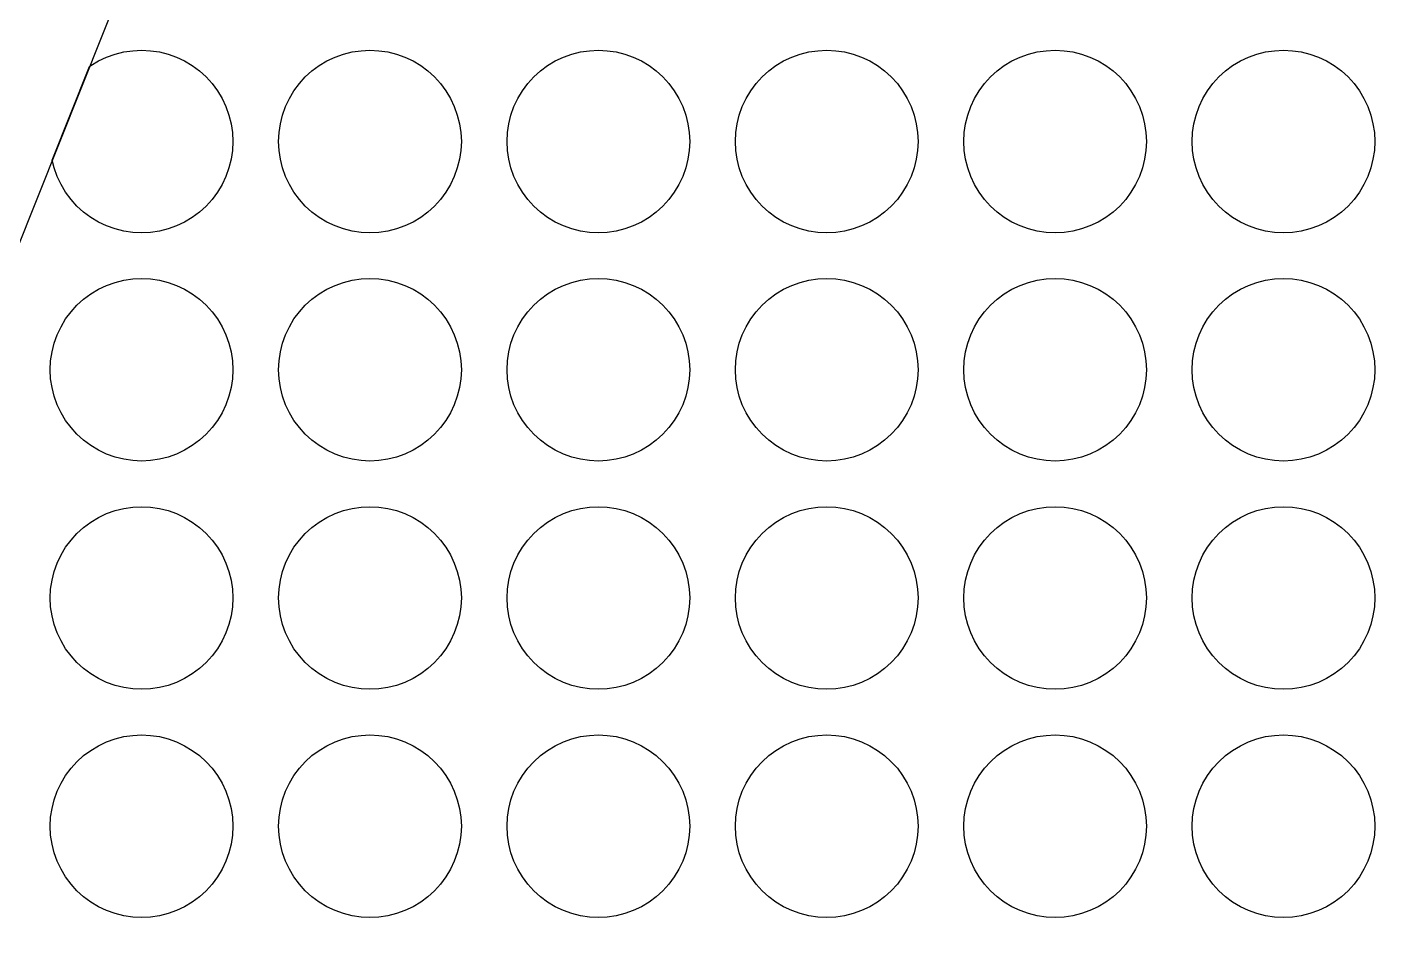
# Model space of a CAD drawing. Header units: millimetres. Extents: x 13 to 146, y -291 to -195.
# Drawn here: x 30.22 to 45.22, y -253.87 to -243.84 of the extents above; entities that cross this region are included whole.
import ezdxf

# ---------------------------------------------------------------- set-up
doc = ezdxf.new("R2010")
doc.units = ezdxf.units.MM
doc.layers.add('background', color=7, linetype='Continuous')
doc.layers.add('outline_2', color=3, linetype='Continuous')

msp = doc.modelspace()

# ---------------------------------------------------------------- linework, layer by layer
at = {"layer": 'background'}
for points in [[(30.896, -244.27), (30.91, -244.26), (30.994, -244.209), (31.083, -244.167), (31.175, -244.134), (31.27, -244.11), (31.368, -244.096), (31.466, -244.091), (31.564, -244.096), (31.661, -244.11), (31.756, -244.134), (31.848, -244.167), (31.937, -244.209), (32.021, -244.26), (32.1, -244.318), (32.173, -244.384), (32.239, -244.457), (32.297, -244.535), (32.347, -244.62), (32.389, -244.708), (32.422, -244.801), (32.446, -244.896), (32.461, -244.993), (32.466, -245.091), (32.461, -245.189), (32.446, -245.286), (32.422, -245.381), (32.389, -245.474), (32.347, -245.562), (32.297, -245.647), (32.239, -245.725), (32.173, -245.798), (32.1, -245.864), (32.021, -245.922), (31.937, -245.973), (31.848, -246.015), (31.756, -246.048), (31.661, -246.072), (31.564, -246.086), (31.466, -246.091), (31.368, -246.086), (31.27, -246.072), (31.175, -246.048), (31.083, -246.015), (30.994, -245.973), (30.91, -245.922), (30.831, -245.864), (30.758, -245.798), (30.693, -245.725), (30.634, -245.647), (30.584, -245.562), (30.542, -245.474), (30.509, -245.381), (30.487, -245.295)], [(34.966, -245.091), (34.961, -245.189), (34.946, -245.286), (34.922, -245.381), (34.889, -245.474), (34.847, -245.562), (34.797, -245.647), (34.739, -245.725), (34.673, -245.798), (34.6, -245.864), (34.521, -245.922), (34.437, -245.973), (34.348, -246.015), (34.256, -246.048), (34.161, -246.072), (34.064, -246.086), (33.966, -246.091), (33.868, -246.086), (33.77, -246.072), (33.675, -246.048), (33.583, -246.015), (33.494, -245.973), (33.41, -245.922), (33.331, -245.864), (33.258, -245.798), (33.193, -245.725), (33.134, -245.647), (33.084, -245.562), (33.042, -245.474), (33.009, -245.381), (32.985, -245.286), (32.97, -245.189), (32.966, -245.091), (32.97, -244.993), (32.985, -244.896), (33.009, -244.801), (33.042, -244.708), (33.084, -244.62), (33.134, -244.535), (33.193, -244.457), (33.258, -244.384), (33.331, -244.318), (33.41, -244.26), (33.494, -244.209), (33.583, -244.167), (33.675, -244.134), (33.77, -244.11), (33.868, -244.096), (33.966, -244.091), (34.064, -244.096), (34.161, -244.11), (34.256, -244.134), (34.348, -244.167), (34.437, -244.209), (34.521, -244.26), (34.6, -244.318), (34.673, -244.384), (34.739, -244.457), (34.797, -244.535), (34.847, -244.62), (34.889, -244.708), (34.922, -244.801), (34.946, -244.896), (34.961, -244.993)], [(37.466, -245.091), (37.461, -245.189), (37.446, -245.286), (37.422, -245.381), (37.389, -245.474), (37.347, -245.562), (37.297, -245.647), (37.239, -245.725), (37.173, -245.798), (37.1, -245.864), (37.021, -245.922), (36.937, -245.973), (36.848, -246.015), (36.756, -246.048), (36.661, -246.072), (36.564, -246.086), (36.466, -246.091), (36.368, -246.086), (36.27, -246.072), (36.175, -246.048), (36.083, -246.015), (35.994, -245.973), (35.91, -245.922), (35.831, -245.864), (35.758, -245.798), (35.693, -245.725), (35.634, -245.647), (35.584, -245.562), (35.542, -245.474), (35.509, -245.381), (35.485, -245.286), (35.47, -245.189), (35.466, -245.091), (35.47, -244.993), (35.485, -244.896), (35.509, -244.801), (35.542, -244.708), (35.584, -244.62), (35.634, -244.535), (35.693, -244.457), (35.758, -244.384), (35.831, -244.318), (35.91, -244.26), (35.994, -244.209), (36.083, -244.167), (36.175, -244.134), (36.27, -244.11), (36.368, -244.096), (36.466, -244.091), (36.564, -244.096), (36.661, -244.11), (36.756, -244.134), (36.848, -244.167), (36.937, -244.209), (37.021, -244.26), (37.1, -244.318), (37.173, -244.384), (37.239, -244.457), (37.297, -244.535), (37.347, -244.62), (37.389, -244.708), (37.422, -244.801), (37.446, -244.896), (37.461, -244.993)], [(39.966, -245.091), (39.961, -245.189), (39.946, -245.286), (39.922, -245.381), (39.889, -245.474), (39.847, -245.562), (39.797, -245.647), (39.739, -245.725), (39.673, -245.798), (39.6, -245.864), (39.521, -245.922), (39.437, -245.973), (39.348, -246.015), (39.256, -246.048), (39.161, -246.072), (39.064, -246.086), (38.966, -246.091), (38.868, -246.086), (38.77, -246.072), (38.675, -246.048), (38.583, -246.015), (38.494, -245.973), (38.41, -245.922), (38.331, -245.864), (38.258, -245.798), (38.193, -245.725), (38.134, -245.647), (38.084, -245.562), (38.042, -245.474), (38.009, -245.381), (37.985, -245.286), (37.97, -245.189), (37.966, -245.091), (37.97, -244.993), (37.985, -244.896), (38.009, -244.801), (38.042, -244.708), (38.084, -244.62), (38.134, -244.535), (38.193, -244.457), (38.258, -244.384), (38.331, -244.318), (38.41, -244.26), (38.494, -244.209), (38.583, -244.167), (38.675, -244.134), (38.77, -244.11), (38.868, -244.096), (38.966, -244.091), (39.064, -244.096), (39.161, -244.11), (39.256, -244.134), (39.348, -244.167), (39.437, -244.209), (39.521, -244.26), (39.6, -244.318), (39.673, -244.384), (39.739, -244.457), (39.797, -244.535), (39.847, -244.62), (39.889, -244.708), (39.922, -244.801), (39.946, -244.896), (39.961, -244.993)], [(42.466, -245.091), (42.461, -245.189), (42.446, -245.286), (42.422, -245.381), (42.389, -245.474), (42.347, -245.562), (42.297, -245.647), (42.239, -245.725), (42.173, -245.798), (42.1, -245.864), (42.021, -245.922), (41.937, -245.973), (41.848, -246.015), (41.756, -246.048), (41.661, -246.072), (41.564, -246.086), (41.466, -246.091), (41.368, -246.086), (41.27, -246.072), (41.175, -246.048), (41.083, -246.015), (40.994, -245.973), (40.91, -245.922), (40.831, -245.864), (40.758, -245.798), (40.693, -245.725), (40.634, -245.647), (40.584, -245.562), (40.542, -245.474), (40.509, -245.381), (40.485, -245.286), (40.47, -245.189), (40.466, -245.091), (40.47, -244.993), (40.485, -244.896), (40.509, -244.801), (40.542, -244.708), (40.584, -244.62), (40.634, -244.535), (40.693, -244.457), (40.758, -244.384), (40.831, -244.318), (40.91, -244.26), (40.994, -244.209), (41.083, -244.167), (41.175, -244.134), (41.27, -244.11), (41.368, -244.096), (41.466, -244.091), (41.564, -244.096), (41.661, -244.11), (41.756, -244.134), (41.848, -244.167), (41.937, -244.209), (42.021, -244.26), (42.1, -244.318), (42.173, -244.384), (42.239, -244.457), (42.297, -244.535), (42.347, -244.62), (42.389, -244.708), (42.422, -244.801), (42.446, -244.896), (42.461, -244.993)], [(44.966, -245.091), (44.961, -245.189), (44.946, -245.286), (44.922, -245.381), (44.889, -245.474), (44.847, -245.562), (44.797, -245.647), (44.739, -245.725), (44.673, -245.798), (44.6, -245.864), (44.521, -245.922), (44.437, -245.973), (44.348, -246.015), (44.256, -246.048), (44.161, -246.072), (44.064, -246.086), (43.966, -246.091), (43.868, -246.086), (43.77, -246.072), (43.675, -246.048), (43.583, -246.015), (43.494, -245.973), (43.41, -245.922), (43.331, -245.864), (43.258, -245.798), (43.193, -245.725), (43.134, -245.647), (43.084, -245.562), (43.042, -245.474), (43.009, -245.381), (42.985, -245.286), (42.97, -245.189), (42.966, -245.091), (42.97, -244.993), (42.985, -244.896), (43.009, -244.801), (43.042, -244.708), (43.084, -244.62), (43.134, -244.535), (43.193, -244.457), (43.258, -244.384), (43.331, -244.318), (43.41, -244.26), (43.494, -244.209), (43.583, -244.167), (43.675, -244.134), (43.77, -244.11), (43.868, -244.096), (43.966, -244.091), (44.064, -244.096), (44.161, -244.11), (44.256, -244.134), (44.348, -244.167), (44.437, -244.209), (44.521, -244.26), (44.6, -244.318), (44.673, -244.384), (44.739, -244.457), (44.797, -244.535), (44.847, -244.62), (44.889, -244.708), (44.922, -244.801), (44.946, -244.896), (44.961, -244.993)], [(32.466, -247.591), (32.461, -247.689), (32.446, -247.786), (32.422, -247.881), (32.389, -247.974), (32.347, -248.062), (32.297, -248.147), (32.239, -248.225), (32.173, -248.298), (32.1, -248.364), (32.021, -248.422), (31.937, -248.473), (31.848, -248.515), (31.756, -248.548), (31.661, -248.572), (31.564, -248.586), (31.466, -248.591), (31.368, -248.586), (31.27, -248.572), (31.175, -248.548), (31.083, -248.515), (30.994, -248.473), (30.91, -248.422), (30.831, -248.364), (30.758, -248.298), (30.693, -248.225), (30.634, -248.147), (30.584, -248.062), (30.542, -247.974), (30.509, -247.881), (30.485, -247.786), (30.47, -247.689), (30.466, -247.591), (30.47, -247.493), (30.485, -247.396), (30.509, -247.301), (30.542, -247.208), (30.584, -247.12), (30.634, -247.035), (30.693, -246.957), (30.758, -246.884), (30.831, -246.818), (30.91, -246.76), (30.994, -246.709), (31.083, -246.667), (31.175, -246.634), (31.27, -246.61), (31.368, -246.596), (31.466, -246.591), (31.564, -246.596), (31.661, -246.61), (31.756, -246.634), (31.848, -246.667), (31.937, -246.709), (32.021, -246.76), (32.1, -246.818), (32.173, -246.884), (32.239, -246.957), (32.297, -247.035), (32.347, -247.12), (32.389, -247.208), (32.422, -247.301), (32.446, -247.396), (32.461, -247.493)], [(34.966, -247.591), (34.961, -247.689), (34.946, -247.786), (34.922, -247.881), (34.889, -247.974), (34.847, -248.062), (34.797, -248.147), (34.739, -248.225), (34.673, -248.298), (34.6, -248.364), (34.521, -248.422), (34.437, -248.473), (34.348, -248.515), (34.256, -248.548), (34.161, -248.572), (34.064, -248.586), (33.966, -248.591), (33.868, -248.586), (33.77, -248.572), (33.675, -248.548), (33.583, -248.515), (33.494, -248.473), (33.41, -248.422), (33.331, -248.364), (33.258, -248.298), (33.193, -248.225), (33.134, -248.147), (33.084, -248.062), (33.042, -247.974), (33.009, -247.881), (32.985, -247.786), (32.97, -247.689), (32.966, -247.591), (32.97, -247.493), (32.985, -247.396), (33.009, -247.301), (33.042, -247.208), (33.084, -247.12), (33.134, -247.035), (33.193, -246.957), (33.258, -246.884), (33.331, -246.818), (33.41, -246.76), (33.494, -246.709), (33.583, -246.667), (33.675, -246.634), (33.77, -246.61), (33.868, -246.596), (33.966, -246.591), (34.064, -246.596), (34.161, -246.61), (34.256, -246.634), (34.348, -246.667), (34.437, -246.709), (34.521, -246.76), (34.6, -246.818), (34.673, -246.884), (34.739, -246.957), (34.797, -247.035), (34.847, -247.12), (34.889, -247.208), (34.922, -247.301), (34.946, -247.396), (34.961, -247.493)], [(37.466, -247.591), (37.461, -247.689), (37.446, -247.786), (37.422, -247.881), (37.389, -247.974), (37.347, -248.062), (37.297, -248.147), (37.239, -248.225), (37.173, -248.298), (37.1, -248.364), (37.021, -248.422), (36.937, -248.473), (36.848, -248.515), (36.756, -248.548), (36.661, -248.572), (36.564, -248.586), (36.466, -248.591), (36.368, -248.586), (36.27, -248.572), (36.175, -248.548), (36.083, -248.515), (35.994, -248.473), (35.91, -248.422), (35.831, -248.364), (35.758, -248.298), (35.693, -248.225), (35.634, -248.147), (35.584, -248.062), (35.542, -247.974), (35.509, -247.881), (35.485, -247.786), (35.47, -247.689), (35.466, -247.591), (35.47, -247.493), (35.485, -247.396), (35.509, -247.301), (35.542, -247.208), (35.584, -247.12), (35.634, -247.035), (35.693, -246.957), (35.758, -246.884), (35.831, -246.818), (35.91, -246.76), (35.994, -246.709), (36.083, -246.667), (36.175, -246.634), (36.27, -246.61), (36.368, -246.596), (36.466, -246.591), (36.564, -246.596), (36.661, -246.61), (36.756, -246.634), (36.848, -246.667), (36.937, -246.709), (37.021, -246.76), (37.1, -246.818), (37.173, -246.884), (37.239, -246.957), (37.297, -247.035), (37.347, -247.12), (37.389, -247.208), (37.422, -247.301), (37.446, -247.396), (37.461, -247.493)], [(39.966, -247.591), (39.961, -247.689), (39.946, -247.786), (39.922, -247.881), (39.889, -247.974), (39.847, -248.062), (39.797, -248.147), (39.739, -248.225), (39.673, -248.298), (39.6, -248.364), (39.521, -248.422), (39.437, -248.473), (39.348, -248.515), (39.256, -248.548), (39.161, -248.572), (39.064, -248.586), (38.966, -248.591), (38.868, -248.586), (38.77, -248.572), (38.675, -248.548), (38.583, -248.515), (38.494, -248.473), (38.41, -248.422), (38.331, -248.364), (38.258, -248.298), (38.193, -248.225), (38.134, -248.147), (38.084, -248.062), (38.042, -247.974), (38.009, -247.881), (37.985, -247.786), (37.97, -247.689), (37.966, -247.591), (37.97, -247.493), (37.985, -247.396), (38.009, -247.301), (38.042, -247.208), (38.084, -247.12), (38.134, -247.035), (38.193, -246.957), (38.258, -246.884), (38.331, -246.818), (38.41, -246.76), (38.494, -246.709), (38.583, -246.667), (38.675, -246.634), (38.77, -246.61), (38.868, -246.596), (38.966, -246.591), (39.064, -246.596), (39.161, -246.61), (39.256, -246.634), (39.348, -246.667), (39.437, -246.709), (39.521, -246.76), (39.6, -246.818), (39.673, -246.884), (39.739, -246.957), (39.797, -247.035), (39.847, -247.12), (39.889, -247.208), (39.922, -247.301), (39.946, -247.396), (39.961, -247.493)], [(42.466, -247.591), (42.461, -247.689), (42.446, -247.786), (42.422, -247.881), (42.389, -247.974), (42.347, -248.062), (42.297, -248.147), (42.239, -248.225), (42.173, -248.298), (42.1, -248.364), (42.021, -248.422), (41.937, -248.473), (41.848, -248.515), (41.756, -248.548), (41.661, -248.572), (41.564, -248.586), (41.466, -248.591), (41.368, -248.586), (41.27, -248.572), (41.175, -248.548), (41.083, -248.515), (40.994, -248.473), (40.91, -248.422), (40.831, -248.364), (40.758, -248.298), (40.693, -248.225), (40.634, -248.147), (40.584, -248.062), (40.542, -247.974), (40.509, -247.881), (40.485, -247.786), (40.47, -247.689), (40.466, -247.591), (40.47, -247.493), (40.485, -247.396), (40.509, -247.301), (40.542, -247.208), (40.584, -247.12), (40.634, -247.035), (40.693, -246.957), (40.758, -246.884), (40.831, -246.818), (40.91, -246.76), (40.994, -246.709), (41.083, -246.667), (41.175, -246.634), (41.27, -246.61), (41.368, -246.596), (41.466, -246.591), (41.564, -246.596), (41.661, -246.61), (41.756, -246.634), (41.848, -246.667), (41.937, -246.709), (42.021, -246.76), (42.1, -246.818), (42.173, -246.884), (42.239, -246.957), (42.297, -247.035), (42.347, -247.12), (42.389, -247.208), (42.422, -247.301), (42.446, -247.396), (42.461, -247.493)], [(44.966, -247.591), (44.961, -247.689), (44.946, -247.786), (44.922, -247.881), (44.889, -247.974), (44.847, -248.062), (44.797, -248.147), (44.739, -248.225), (44.673, -248.298), (44.6, -248.364), (44.521, -248.422), (44.437, -248.473), (44.348, -248.515), (44.256, -248.548), (44.161, -248.572), (44.064, -248.586), (43.966, -248.591), (43.868, -248.586), (43.77, -248.572), (43.675, -248.548), (43.583, -248.515), (43.494, -248.473), (43.41, -248.422), (43.331, -248.364), (43.258, -248.298), (43.193, -248.225), (43.134, -248.147), (43.084, -248.062), (43.042, -247.974), (43.009, -247.881), (42.985, -247.786), (42.97, -247.689), (42.966, -247.591), (42.97, -247.493), (42.985, -247.396), (43.009, -247.301), (43.042, -247.208), (43.084, -247.12), (43.134, -247.035), (43.193, -246.957), (43.258, -246.884), (43.331, -246.818), (43.41, -246.76), (43.494, -246.709), (43.583, -246.667), (43.675, -246.634), (43.77, -246.61), (43.868, -246.596), (43.966, -246.591), (44.064, -246.596), (44.161, -246.61), (44.256, -246.634), (44.348, -246.667), (44.437, -246.709), (44.521, -246.76), (44.6, -246.818), (44.673, -246.884), (44.739, -246.957), (44.797, -247.035), (44.847, -247.12), (44.889, -247.208), (44.922, -247.301), (44.946, -247.396), (44.961, -247.493)], [(32.466, -250.091), (32.461, -250.189), (32.446, -250.286), (32.422, -250.381), (32.389, -250.474), (32.347, -250.562), (32.297, -250.647), (32.239, -250.725), (32.173, -250.798), (32.1, -250.864), (32.021, -250.922), (31.937, -250.973), (31.848, -251.015), (31.756, -251.048), (31.661, -251.072), (31.564, -251.086), (31.466, -251.091), (31.368, -251.086), (31.27, -251.072), (31.175, -251.048), (31.083, -251.015), (30.994, -250.973), (30.91, -250.922), (30.831, -250.864), (30.758, -250.798), (30.693, -250.725), (30.634, -250.647), (30.584, -250.562), (30.542, -250.474), (30.509, -250.381), (30.485, -250.286), (30.47, -250.189), (30.466, -250.091), (30.47, -249.993), (30.485, -249.896), (30.509, -249.801), (30.542, -249.708), (30.584, -249.62), (30.634, -249.535), (30.693, -249.457), (30.758, -249.384), (30.831, -249.318), (30.91, -249.26), (30.994, -249.209), (31.083, -249.167), (31.175, -249.134), (31.27, -249.11), (31.368, -249.096), (31.466, -249.091), (31.564, -249.096), (31.661, -249.11), (31.756, -249.134), (31.848, -249.167), (31.937, -249.209), (32.021, -249.26), (32.1, -249.318), (32.173, -249.384), (32.239, -249.457), (32.297, -249.535), (32.347, -249.62), (32.389, -249.708), (32.422, -249.801), (32.446, -249.896), (32.461, -249.993)], [(34.966, -250.091), (34.961, -250.189), (34.946, -250.286), (34.922, -250.381), (34.889, -250.474), (34.847, -250.562), (34.797, -250.647), (34.739, -250.725), (34.673, -250.798), (34.6, -250.864), (34.521, -250.922), (34.437, -250.973), (34.348, -251.015), (34.256, -251.048), (34.161, -251.072), (34.064, -251.086), (33.966, -251.091), (33.868, -251.086), (33.77, -251.072), (33.675, -251.048), (33.583, -251.015), (33.494, -250.973), (33.41, -250.922), (33.331, -250.864), (33.258, -250.798), (33.193, -250.725), (33.134, -250.647), (33.084, -250.562), (33.042, -250.474), (33.009, -250.381), (32.985, -250.286), (32.97, -250.189), (32.966, -250.091), (32.97, -249.993), (32.985, -249.896), (33.009, -249.801), (33.042, -249.708), (33.084, -249.62), (33.134, -249.535), (33.193, -249.457), (33.258, -249.384), (33.331, -249.318), (33.41, -249.26), (33.494, -249.209), (33.583, -249.167), (33.675, -249.134), (33.77, -249.11), (33.868, -249.096), (33.966, -249.091), (34.064, -249.096), (34.161, -249.11), (34.256, -249.134), (34.348, -249.167), (34.437, -249.209), (34.521, -249.26), (34.6, -249.318), (34.673, -249.384), (34.739, -249.457), (34.797, -249.535), (34.847, -249.62), (34.889, -249.708), (34.922, -249.801), (34.946, -249.896), (34.961, -249.993)], [(37.466, -250.091), (37.461, -250.189), (37.446, -250.286), (37.422, -250.381), (37.389, -250.474), (37.347, -250.562), (37.297, -250.647), (37.239, -250.725), (37.173, -250.798), (37.1, -250.864), (37.021, -250.922), (36.937, -250.973), (36.848, -251.015), (36.756, -251.048), (36.661, -251.072), (36.564, -251.086), (36.466, -251.091), (36.368, -251.086), (36.27, -251.072), (36.175, -251.048), (36.083, -251.015), (35.994, -250.973), (35.91, -250.922), (35.831, -250.864), (35.758, -250.798), (35.693, -250.725), (35.634, -250.647), (35.584, -250.562), (35.542, -250.474), (35.509, -250.381), (35.485, -250.286), (35.47, -250.189), (35.466, -250.091), (35.47, -249.993), (35.485, -249.896), (35.509, -249.801), (35.542, -249.708), (35.584, -249.62), (35.634, -249.535), (35.693, -249.457), (35.758, -249.384), (35.831, -249.318), (35.91, -249.26), (35.994, -249.209), (36.083, -249.167), (36.175, -249.134), (36.27, -249.11), (36.368, -249.096), (36.466, -249.091), (36.564, -249.096), (36.661, -249.11), (36.756, -249.134), (36.848, -249.167), (36.937, -249.209), (37.021, -249.26), (37.1, -249.318), (37.173, -249.384), (37.239, -249.457), (37.297, -249.535), (37.347, -249.62), (37.389, -249.708), (37.422, -249.801), (37.446, -249.896), (37.461, -249.993)], [(39.966, -250.091), (39.961, -250.189), (39.946, -250.286), (39.922, -250.381), (39.889, -250.474), (39.847, -250.562), (39.797, -250.647), (39.739, -250.725), (39.673, -250.798), (39.6, -250.864), (39.521, -250.922), (39.437, -250.973), (39.348, -251.015), (39.256, -251.048), (39.161, -251.072), (39.064, -251.086), (38.966, -251.091), (38.868, -251.086), (38.77, -251.072), (38.675, -251.048), (38.583, -251.015), (38.494, -250.973), (38.41, -250.922), (38.331, -250.864), (38.258, -250.798), (38.193, -250.725), (38.134, -250.647), (38.084, -250.562), (38.042, -250.474), (38.009, -250.381), (37.985, -250.286), (37.97, -250.189), (37.966, -250.091), (37.97, -249.993), (37.985, -249.896), (38.009, -249.801), (38.042, -249.708), (38.084, -249.62), (38.134, -249.535), (38.193, -249.457), (38.258, -249.384), (38.331, -249.318), (38.41, -249.26), (38.494, -249.209), (38.583, -249.167), (38.675, -249.134), (38.77, -249.11), (38.868, -249.096), (38.966, -249.091), (39.064, -249.096), (39.161, -249.11), (39.256, -249.134), (39.348, -249.167), (39.437, -249.209), (39.521, -249.26), (39.6, -249.318), (39.673, -249.384), (39.739, -249.457), (39.797, -249.535), (39.847, -249.62), (39.889, -249.708), (39.922, -249.801), (39.946, -249.896), (39.961, -249.993)], [(42.466, -250.091), (42.461, -250.189), (42.446, -250.286), (42.422, -250.381), (42.389, -250.474), (42.347, -250.562), (42.297, -250.647), (42.239, -250.725), (42.173, -250.798), (42.1, -250.864), (42.021, -250.922), (41.937, -250.973), (41.848, -251.015), (41.756, -251.048), (41.661, -251.072), (41.564, -251.086), (41.466, -251.091), (41.368, -251.086), (41.27, -251.072), (41.175, -251.048), (41.083, -251.015), (40.994, -250.973), (40.91, -250.922), (40.831, -250.864), (40.758, -250.798), (40.693, -250.725), (40.634, -250.647), (40.584, -250.562), (40.542, -250.474), (40.509, -250.381), (40.485, -250.286), (40.47, -250.189), (40.466, -250.091), (40.47, -249.993), (40.485, -249.896), (40.509, -249.801), (40.542, -249.708), (40.584, -249.62), (40.634, -249.535), (40.693, -249.457), (40.758, -249.384), (40.831, -249.318), (40.91, -249.26), (40.994, -249.209), (41.083, -249.167), (41.175, -249.134), (41.27, -249.11), (41.368, -249.096), (41.466, -249.091), (41.564, -249.096), (41.661, -249.11), (41.756, -249.134), (41.848, -249.167), (41.937, -249.209), (42.021, -249.26), (42.1, -249.318), (42.173, -249.384), (42.239, -249.457), (42.297, -249.535), (42.347, -249.62), (42.389, -249.708), (42.422, -249.801), (42.446, -249.896), (42.461, -249.993)], [(44.966, -250.091), (44.961, -250.189), (44.946, -250.286), (44.922, -250.381), (44.889, -250.474), (44.847, -250.562), (44.797, -250.647), (44.739, -250.725), (44.673, -250.798), (44.6, -250.864), (44.521, -250.922), (44.437, -250.973), (44.348, -251.015), (44.256, -251.048), (44.161, -251.072), (44.064, -251.086), (43.966, -251.091), (43.868, -251.086), (43.77, -251.072), (43.675, -251.048), (43.583, -251.015), (43.494, -250.973), (43.41, -250.922), (43.331, -250.864), (43.258, -250.798), (43.193, -250.725), (43.134, -250.647), (43.084, -250.562), (43.042, -250.474), (43.009, -250.381), (42.985, -250.286), (42.97, -250.189), (42.966, -250.091), (42.97, -249.993), (42.985, -249.896), (43.009, -249.801), (43.042, -249.708), (43.084, -249.62), (43.134, -249.535), (43.193, -249.457), (43.258, -249.384), (43.331, -249.318), (43.41, -249.26), (43.494, -249.209), (43.583, -249.167), (43.675, -249.134), (43.77, -249.11), (43.868, -249.096), (43.966, -249.091), (44.064, -249.096), (44.161, -249.11), (44.256, -249.134), (44.348, -249.167), (44.437, -249.209), (44.521, -249.26), (44.6, -249.318), (44.673, -249.384), (44.739, -249.457), (44.797, -249.535), (44.847, -249.62), (44.889, -249.708), (44.922, -249.801), (44.946, -249.896), (44.961, -249.993)], [(32.466, -252.591), (32.461, -252.689), (32.446, -252.786), (32.422, -252.881), (32.389, -252.974), (32.347, -253.062), (32.297, -253.147), (32.239, -253.225), (32.173, -253.298), (32.1, -253.364), (32.021, -253.422), (31.937, -253.473), (31.848, -253.515), (31.756, -253.548), (31.661, -253.572), (31.564, -253.586), (31.466, -253.591), (31.368, -253.586), (31.27, -253.572), (31.175, -253.548), (31.083, -253.515), (30.994, -253.473), (30.91, -253.422), (30.831, -253.364), (30.758, -253.298), (30.693, -253.225), (30.634, -253.147), (30.584, -253.062), (30.542, -252.974), (30.509, -252.881), (30.485, -252.786), (30.47, -252.689), (30.466, -252.591), (30.47, -252.493), (30.485, -252.396), (30.509, -252.301), (30.542, -252.208), (30.584, -252.12), (30.634, -252.035), (30.693, -251.957), (30.758, -251.884), (30.831, -251.818), (30.91, -251.76), (30.994, -251.709), (31.083, -251.667), (31.175, -251.634), (31.27, -251.61), (31.368, -251.596), (31.466, -251.591), (31.564, -251.596), (31.661, -251.61), (31.756, -251.634), (31.848, -251.667), (31.937, -251.709), (32.021, -251.76), (32.1, -251.818), (32.173, -251.884), (32.239, -251.957), (32.297, -252.035), (32.347, -252.12), (32.389, -252.208), (32.422, -252.301), (32.446, -252.396), (32.461, -252.493)], [(34.966, -252.591), (34.961, -252.689), (34.946, -252.786), (34.922, -252.881), (34.889, -252.974), (34.847, -253.062), (34.797, -253.147), (34.739, -253.225), (34.673, -253.298), (34.6, -253.364), (34.521, -253.422), (34.437, -253.473), (34.348, -253.515), (34.256, -253.548), (34.161, -253.572), (34.064, -253.586), (33.966, -253.591), (33.868, -253.586), (33.77, -253.572), (33.675, -253.548), (33.583, -253.515), (33.494, -253.473), (33.41, -253.422), (33.331, -253.364), (33.258, -253.298), (33.193, -253.225), (33.134, -253.147), (33.084, -253.062), (33.042, -252.974), (33.009, -252.881), (32.985, -252.786), (32.97, -252.689), (32.966, -252.591), (32.97, -252.493), (32.985, -252.396), (33.009, -252.301), (33.042, -252.208), (33.084, -252.12), (33.134, -252.035), (33.193, -251.957), (33.258, -251.884), (33.331, -251.818), (33.41, -251.76), (33.494, -251.709), (33.583, -251.667), (33.675, -251.634), (33.77, -251.61), (33.868, -251.596), (33.966, -251.591), (34.064, -251.596), (34.161, -251.61), (34.256, -251.634), (34.348, -251.667), (34.437, -251.709), (34.521, -251.76), (34.6, -251.818), (34.673, -251.884), (34.739, -251.957), (34.797, -252.035), (34.847, -252.12), (34.889, -252.208), (34.922, -252.301), (34.946, -252.396), (34.961, -252.493)], [(37.466, -252.591), (37.461, -252.689), (37.446, -252.786), (37.422, -252.881), (37.389, -252.974), (37.347, -253.062), (37.297, -253.147), (37.239, -253.225), (37.173, -253.298), (37.1, -253.364), (37.021, -253.422), (36.937, -253.473), (36.848, -253.515), (36.756, -253.548), (36.661, -253.572), (36.564, -253.586), (36.466, -253.591), (36.368, -253.586), (36.27, -253.572), (36.175, -253.548), (36.083, -253.515), (35.994, -253.473), (35.91, -253.422), (35.831, -253.364), (35.758, -253.298), (35.693, -253.225), (35.634, -253.147), (35.584, -253.062), (35.542, -252.974), (35.509, -252.881), (35.485, -252.786), (35.47, -252.689), (35.466, -252.591), (35.47, -252.493), (35.485, -252.396), (35.509, -252.301), (35.542, -252.208), (35.584, -252.12), (35.634, -252.035), (35.693, -251.957), (35.758, -251.884), (35.831, -251.818), (35.91, -251.76), (35.994, -251.709), (36.083, -251.667), (36.175, -251.634), (36.27, -251.61), (36.368, -251.596), (36.466, -251.591), (36.564, -251.596), (36.661, -251.61), (36.756, -251.634), (36.848, -251.667), (36.937, -251.709), (37.021, -251.76), (37.1, -251.818), (37.173, -251.884), (37.239, -251.957), (37.297, -252.035), (37.347, -252.12), (37.389, -252.208), (37.422, -252.301), (37.446, -252.396), (37.461, -252.493)], [(39.966, -252.591), (39.961, -252.689), (39.946, -252.786), (39.922, -252.881), (39.889, -252.974), (39.847, -253.062), (39.797, -253.147), (39.739, -253.225), (39.673, -253.298), (39.6, -253.364), (39.521, -253.422), (39.437, -253.473), (39.348, -253.515), (39.256, -253.548), (39.161, -253.572), (39.064, -253.586), (38.966, -253.591), (38.868, -253.586), (38.77, -253.572), (38.675, -253.548), (38.583, -253.515), (38.494, -253.473), (38.41, -253.422), (38.331, -253.364), (38.258, -253.298), (38.193, -253.225), (38.134, -253.147), (38.084, -253.062), (38.042, -252.974), (38.009, -252.881), (37.985, -252.786), (37.97, -252.689), (37.966, -252.591), (37.97, -252.493), (37.985, -252.396), (38.009, -252.301), (38.042, -252.208), (38.084, -252.12), (38.134, -252.035), (38.193, -251.957), (38.258, -251.884), (38.331, -251.818), (38.41, -251.76), (38.494, -251.709), (38.583, -251.667), (38.675, -251.634), (38.77, -251.61), (38.868, -251.596), (38.966, -251.591), (39.064, -251.596), (39.161, -251.61), (39.256, -251.634), (39.348, -251.667), (39.437, -251.709), (39.521, -251.76), (39.6, -251.818), (39.673, -251.884), (39.739, -251.957), (39.797, -252.035), (39.847, -252.12), (39.889, -252.208), (39.922, -252.301), (39.946, -252.396), (39.961, -252.493)], [(42.466, -252.591), (42.461, -252.689), (42.446, -252.786), (42.422, -252.881), (42.389, -252.974), (42.347, -253.062), (42.297, -253.147), (42.239, -253.225), (42.173, -253.298), (42.1, -253.364), (42.021, -253.422), (41.937, -253.473), (41.848, -253.515), (41.756, -253.548), (41.661, -253.572), (41.564, -253.586), (41.466, -253.591), (41.368, -253.586), (41.27, -253.572), (41.175, -253.548), (41.083, -253.515), (40.994, -253.473), (40.91, -253.422), (40.831, -253.364), (40.758, -253.298), (40.693, -253.225), (40.634, -253.147), (40.584, -253.062), (40.542, -252.974), (40.509, -252.881), (40.485, -252.786), (40.47, -252.689), (40.466, -252.591), (40.47, -252.493), (40.485, -252.396), (40.509, -252.301), (40.542, -252.208), (40.584, -252.12), (40.634, -252.035), (40.693, -251.957), (40.758, -251.884), (40.831, -251.818), (40.91, -251.76), (40.994, -251.709), (41.083, -251.667), (41.175, -251.634), (41.27, -251.61), (41.368, -251.596), (41.466, -251.591), (41.564, -251.596), (41.661, -251.61), (41.756, -251.634), (41.848, -251.667), (41.937, -251.709), (42.021, -251.76), (42.1, -251.818), (42.173, -251.884), (42.239, -251.957), (42.297, -252.035), (42.347, -252.12), (42.389, -252.208), (42.422, -252.301), (42.446, -252.396), (42.461, -252.493)], [(44.966, -252.591), (44.961, -252.689), (44.946, -252.786), (44.922, -252.881), (44.889, -252.974), (44.847, -253.062), (44.797, -253.147), (44.739, -253.225), (44.673, -253.298), (44.6, -253.364), (44.521, -253.422), (44.437, -253.473), (44.348, -253.515), (44.256, -253.548), (44.161, -253.572), (44.064, -253.586), (43.966, -253.591), (43.868, -253.586), (43.77, -253.572), (43.675, -253.548), (43.583, -253.515), (43.494, -253.473), (43.41, -253.422), (43.331, -253.364), (43.258, -253.298), (43.193, -253.225), (43.134, -253.147), (43.084, -253.062), (43.042, -252.974), (43.009, -252.881), (42.985, -252.786), (42.97, -252.689), (42.966, -252.591), (42.97, -252.493), (42.985, -252.396), (43.009, -252.301), (43.042, -252.208), (43.084, -252.12), (43.134, -252.035), (43.193, -251.957), (43.258, -251.884), (43.331, -251.818), (43.41, -251.76), (43.494, -251.709), (43.583, -251.667), (43.675, -251.634), (43.77, -251.61), (43.868, -251.596), (43.966, -251.591), (44.064, -251.596), (44.161, -251.61), (44.256, -251.634), (44.348, -251.667), (44.437, -251.709), (44.521, -251.76), (44.6, -251.818), (44.673, -251.884), (44.739, -251.957), (44.797, -252.035), (44.847, -252.12), (44.889, -252.208), (44.922, -252.301), (44.946, -252.396), (44.961, -252.493)]]:
    msp.add_lwpolyline(points, close=True, dxfattribs=at)
at = {"layer": 'outline_2'}
msp.add_lwpolyline([(38.545, -225.083), (29.109, -248.752), (14.85, -277.654), (14.047, -280.432), (13.47, -284.094), (13.466, -285.356), (13.526, -285.921), (13.624, -286.443), (13.757, -286.926), (13.923, -287.37), (14.117, -287.777), (14.338, -288.148), (14.582, -288.486), (14.846, -288.791), (15.128, -289.066), (15.425, -289.312), (15.733, -289.53), (16.373, -289.89), (17.024, -290.16), (17.665, -290.352), (18.27, -290.479), (19.284, -290.591), (49.17, -290.05)], dxfattribs=at)

doc.saveas('drawing.dxf')
